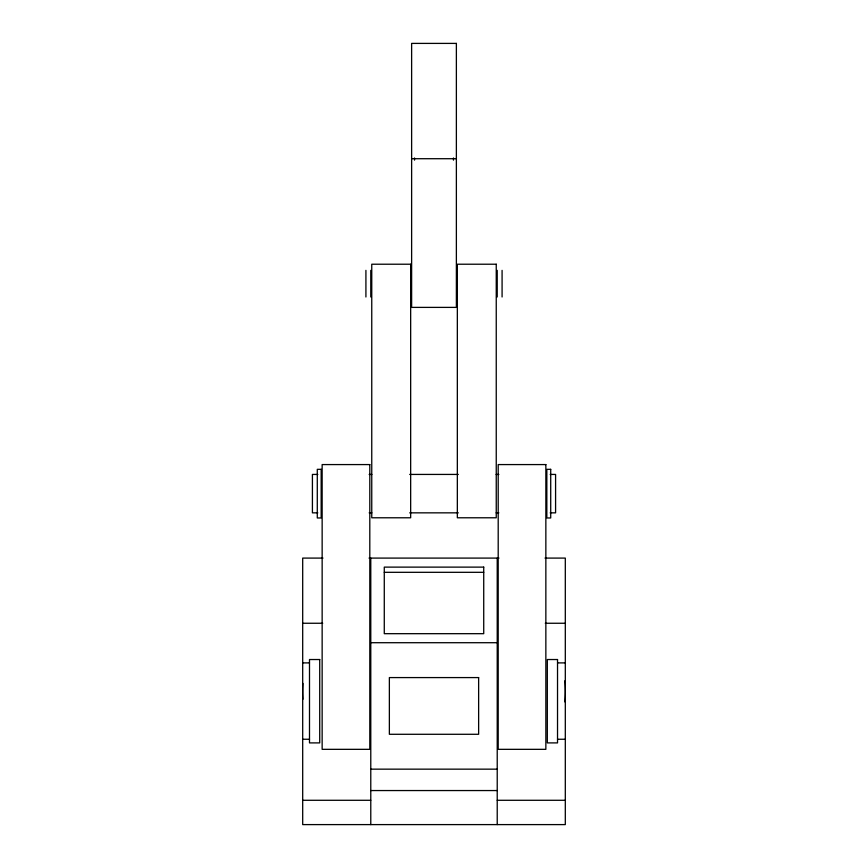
<?xml version="1.0" encoding="UTF-8"?>
<svg xmlns="http://www.w3.org/2000/svg" width="868" height="868" viewBox="0 0 868 868"><rect width="100%" height="100%" fill="white"/><g stroke="black" fill="none" stroke-linecap="round" stroke-linejoin="round"><path stroke-width="1.3" d="M411.627 158.714L456.373 158.714M317.818 474.427L312.415 474.427L312.415 512.847L317.818 512.847M369.16 474.427L371.862 474.427M409.685 474.427L458.315 474.427M496.138 474.427L498.84 474.427M550.182 474.427L555.585 474.427L555.585 512.847L550.182 512.847M369.16 512.847L371.862 512.847M409.685 512.847L458.315 512.847M496.138 512.847L498.84 512.847M322.994 558.091L302.693 558.091L302.693 824.6L565.307 824.6L565.307 558.091L545.006 558.091M369.019 558.091L498.981 558.091M384.274 572.316L483.726 572.316M302.693 623.257L322.722 623.257M545.278 623.257L565.307 623.257M370.777 642.711L497.223 642.711M302.693 662.892L309.496 662.892M557.527 662.892L565.307 662.892M302.693 739.254L309.496 739.254M557.527 739.254L565.307 739.254M370.777 769.156L497.223 769.156M370.777 790.553L497.223 790.553M302.693 800.285L370.777 800.285M497.223 800.285L565.307 800.285M502.084 270.36L502.084 296.986M497.223 270.36L497.223 296.986M497.223 558.091L497.223 824.6M453.454 157.976L453.454 160.146M414.546 157.976L414.546 160.146M370.777 270.36L370.777 296.986M370.777 558.091L370.777 824.6M365.916 270.36L365.916 296.986M302.932 699.272A131.307 131.307 0 0 1 302.932 683.42M564.884 680.783A131.307 131.307 0 0 1 564.884 701.908M456.373 43.4L411.627 43.4L411.627 307.391L456.373 307.391L456.373 43.4M410.662 264.219L371.754 264.219L371.754 517.784L410.662 517.784L410.662 264.219M496.246 264.219L457.338 264.219L457.338 517.784L496.246 517.784L496.246 264.219M369.801 464.575L322.147 464.575L322.147 749.334L369.801 749.334L369.801 464.575M545.853 464.575L498.199 464.575L498.199 749.334L545.853 749.334L545.853 464.575M321.171 469.328L317.287 469.328L317.287 517.968L321.171 517.968L321.171 469.328M550.713 469.328L546.829 469.328L546.829 517.968L550.713 517.968L550.713 469.328M483.726 567.119L384.274 567.119L384.274 633.683L483.726 633.683L483.726 567.119M319.717 659.528L309.496 659.528L309.496 742.899L319.717 742.899L319.717 659.528M557.527 659.528L547.317 659.528L547.317 742.899L557.527 742.899L557.527 659.528M478.637 677.582L389.363 677.582L389.363 734.285L478.637 734.285L478.637 677.582"/></g></svg>
